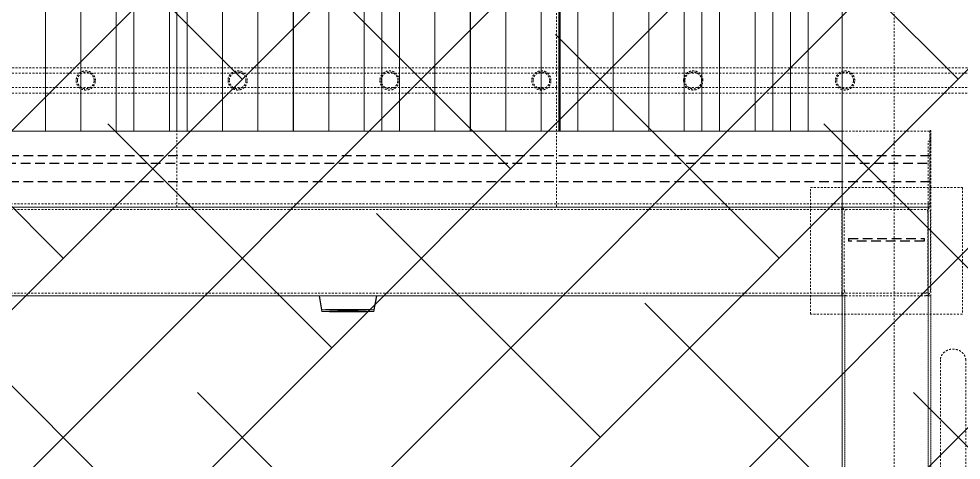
# Model space of a CAD drawing. Header units: millimetres. Extents: x 50357 to 985146, y 723188 to 1803594.
# Drawn here: x 876638 to 880360, y 822276 to 824018 of the extents above; entities that cross this region are included whole.
import ezdxf

# ---------------------------------------------------------------- set-up
doc = ezdxf.new("R2010")
doc.units = ezdxf.units.MM
doc.header["$LTSCALE"] = 3
doc.header["$MEASUREMENT"] = 0
for name, pattern in [('DASHED', [19.05, 12.7, -6.35]), ('HIDDEN', [0.375, 0.25, -0.125]), ('Member Hidden', [4.5, 2.5, -2])]:
    doc.linetypes.add(name, pattern=pattern)
for name, color, linetype, lineweight, true_color in [('A-GENM', 7, 'Continuous', 13, 0x6e6e6e), ('ADS280_B', 7, 'Member Hidden', 13, 0x6e6e6e), ('ADS280_BOther', 7, 'Continuous', 13, 0x6e6e6e), ('ADS280_BSteel', 7, 'Continuous', 13, 0x6e6e6e), ('ADS280_CSteel', 7, 'Continuous', 13, 0x6e6e6e), ('ADS280_CU', 7, 'HIDDEN', 13, 0x6e6e6e), ('ADS280_H', 7, 'Member Hidden', 13, 0x6e6e6e), ('E-ELEC-EQPM', 7, 'Continuous', 13, 0x6e6e6e)]:
    doc.layers.add(name, color=color, linetype=linetype, lineweight=lineweight, true_color=true_color)
doc.layers.add('Hatch (CARR)', color=8, linetype='Continuous', lineweight=35)

# ---------------------------------------------------------------- blocks, each defined once
blk = doc.blocks.new('Aluminum Louvers_Roof - Aluminum Louvers_Roof-4025254-SEC A')
at = {"layer": 'A-GENM'}
for p, q in [((101143.5, 26452.7), (101143.5, 26776.8)), ((101283.5, 26515.4), (101283.5, 26775.4)), ((101423.5, 26578), (101423.5, 26774)), ((101563.5, 26640.4), (101563.5, 26772.7)), ((101703.2, 26701.5), (101703.2, 26771.3)), ((101703.5, 26701.6), (101703.5, 26771.3)), ((101843.2, 26762.8), (101843.2, 26769.9)), ((104506.6, 26743.8), (104506.6, 24930)), ((104576.4, 24930), (104576.4, 26743.1)), ((104576.6, 24930), (104576.6, 26743.1)), ((104646.4, 26742.4), (104646.4, 24930)), ((104716.2, 24930), (104716.2, 26741.8)), ((104716.4, 24930), (104716.4, 26741.7)), ((104296.6, 24930), (104296.6, 26696.6)), ((104296.8, 24930), (104296.8, 26696.6)), ((104366.6, 26723.2), (104366.6, 24930)), ((104226.8, 26668.9), (104226.8, 24930)), ((104086.8, 26613.3), (104086.8, 24930)), ((103946.8, 26557.3), (103946.8, 24930)), ((103736.8, 24930), (103736.8, 26473.7)), ((103806.8, 26501.5), (103806.8, 24930)), ((102222.9, 24930), (102222.9, 25837.4)), ((102192.8, 25824.4), (102192.8, 24930)), ((102052.9, 25763.7), (102052.9, 24930)), ((101983.2, 24930), (101983.2, 25733.3)), ((101843.2, 24930), (101843.2, 25671.5)), ((101703.2, 24930), (101703.2, 25609.6)), ((101703.5, 24930), (101703.5, 25609.7)), ((101563.5, 24930), (101563.5, 25547.3)), ((101423.5, 24930), (101423.5, 25484.1)), ((101283.5, 24930), (101283.5, 25420.8)), ((101143.5, 24930), (101143.5, 25356.6))]:
    blk.add_line(p, q, dxfattribs=at)
blk = doc.blocks.new('Aluminum Louvers_RF Door - Aluminum Louvers_RF Door-4112728-SEC A')
at = {"layer": 'A-GENM'}
for p, q in [((103731.4, 24930), (103731.4, 26471.5)), ((103734.4, 24930), (103734.4, 26472.7)), ((103734.5, 24930), (103734.5, 26472.7)), ((103661.8, 24930), (103661.8, 26443.7)), ((103521.8, 24930), (103521.8, 26385.7)), ((103381.8, 24930), (103381.8, 26327.8)), ((103382, 24930), (103382, 26327.9)), ((103242, 24930), (103242, 26270.1)), ((103102.1, 24930), (103102.1, 26211.8)), ((103032.1, 26182.3), (103032.1, 24930)), ((102962.5, 24930), (102962.5, 26152.9)), ((102822.5, 24930), (102822.5, 26093.9)), ((102682.5, 24930), (102682.5, 26034.8)), ((102682.7, 24930), (102682.7, 26034.9)), ((102542.7, 24930), (102542.7, 25975.9)), ((102402.7, 24930), (102402.7, 25915.4)), ((102262.7, 24930), (102262.7, 25854.7))]:
    blk.add_line(p, q, dxfattribs=at)
blk = doc.blocks.new('SIGN PANEL - SIGN PANEL-4495762-SEC A')
at = {"layer": 'ADS280_B', "linetype": 'Continuous'}
blk.add_line((104851, 26735), (104851, 21868.7), dxfattribs=at)
blk = doc.blocks.new('Single Downlight - Single Downlight-4739568-SEC A')
at = {"layer": 'E-ELEC-EQPM'}
for p, q in [((102785.4, 24280), (102795.8, 24224.4)), ((103011.3, 24280), (103000.8, 24224.4))]:
    blk.add_line(p, q, dxfattribs=at)
for major_axis, start_param, end_param in [((102.5, 0), 0, 3.141593), ((-102.5, 0), 0.00188, 3.139713), ((82.5, 0), 0, 3.141593), ((82.5, 0), 3.141593, 6.283185)]:
    blk.add_ellipse((102898.3, 24224.4), major_axis=major_axis, ratio=0.009998, start_param=start_param, end_param=end_param, dxfattribs=at)
blk = doc.blocks.new('Single Downlight - Single Downlight-V56-SEC A')
at = {"layer": 'E-ELEC-EQPM'}
for p, q in [((102784.1, 24280), (102795.8, 24217.6)), ((103000.8, 24217.6), (103012.5, 24280))]:
    blk.add_line(p, q, dxfattribs=at)
for major_axis, start_param, end_param in [((102.5, 0), 0, 3.141593), ((-102.5, 0), 0.001873, 3.13972), ((82.5, 0), 0, 3.141593), ((-82.5, 0), 0, 3.141593)]:
    blk.add_ellipse((102898.3, 24217.6), major_axis=major_axis, ratio=0.009998, start_param=start_param, end_param=end_param, dxfattribs=at)
blk = doc.blocks.new('Square Hollow Sections-Column - SHS350x350x10-V90-SEC A')
at = {"layer": 'ADS280_CU'}
for p, q in [((104861, 20700), (104861, 24280)), ((105191, 24280), (105191, 20700))]:
    blk.add_line(p, q, dxfattribs=at)
blk = doc.blocks.new('Square Hollow Sections - SHS 350x350x10-4860101-SEC A')
at = {"layer": 'ADS280_B'}
for p, q in [((100756, 24620), (104851, 24620)), ((100756, 24290), (104851, 24290))]:
    blk.add_line(p, q, dxfattribs=at)
at = {"layer": 'ADS280_H'}
for p, q in [((104851.1, 24620), (105191, 24620)), ((104851.1, 24290), (105191, 24290))]:
    blk.add_line(p, q, dxfattribs=at)
blk = doc.blocks.new('Square Hollow Sections - SHS 350x350x10-4859705-SEC A')
at = {"layer": 'ADS280_H'}
for p, q in [((104849.5, 24610), (104849.5, 24300)), ((104859.5, 24300), (104859.5, 24610)), ((105189.5, 24610), (105189.5, 24300)), ((105199.5, 24300), (105199.5, 24610))]:
    blk.add_line(p, q, dxfattribs=at)
for centre, radius, start, end in [((104869.5, 24610), 20, 159.2274, 180), ((104869.5, 24610), 20, 91.0919, 158.4826), ((104869.5, 24610), 10, 92.1839, 180), ((105179.5, 24610), 20, 360, 88.9081), ((105179.5, 24610), 10, 0, 87.8161), ((104869.5, 24300), 20, 180, 200.7726), ((104869.5, 24300), 20, 201.5174, 268.9081), ((104869.5, 24300), 10, 180, 267.8161), ((105179.5, 24300), 20, 271.0919, 0), ((105179.5, 24300), 10, 272.1839, 0)]:
    blk.add_arc(centre, radius, start, end, dxfattribs=at)
blk = doc.blocks.new('Square Hollow Sections - SHS 350x350x10-4736287-SEC A')
at = {"layer": 'ADS280_H'}
for p, q in [((104849.5, 24630), (104849.5, 24610.4)), ((104849.5, 24299.6), (104849.5, 24280))]:
    blk.add_line(p, q, dxfattribs=at)
blk = doc.blocks.new('Square Hollow Sections - SHS 350x350x10-3339894-SEC A')
at = {"layer": 'ADS280_H'}
for p, q in [((104850.9, 24630), (104850.9, 24617.1)), ((104850.9, 24616.9), (104850.9, 24610)), ((104850.9, 24610), (104850.9, 24300)), ((104850.9, 24300), (104850.9, 24293.1)), ((104850.9, 24292.9), (104850.9, 24280))]:
    blk.add_line(p, q, dxfattribs=at)
blk = doc.blocks.new('Circular Hollow Sections - CHS Ø 100x3 THK-3873143-SEC A')
at = {"layer": 'ADS280_H'}
for p, q in [((105239, 24026.4), (105239, 20953.6)), ((105339, 22590), (105339, 24026.4)), ((105339, 22581.2), (105339, 22589.7)), ((105339, 20953.6), (105339, 22580.8))]:
    blk.add_line(p, q, dxfattribs=at)
for centre, major_axis, start_param, end_param in [((105289, 24026.4), (50, 0), 0, 3.141593), ((105289, 20953.6), (50, 0), 1.29856, 1.843032), ((105289, 20953.6), (50, 0), 1.85994, 3.141593), ((105289, 20953.6), (-47, 0), 3.141593, 6.283185), ((105289, 20953.6), (50, 0), 1.84844, 1.850364), ((105289, 20953.6), (50, 0), 1.289626, 1.293153), ((105289, 20953.6), (-50, 0), 3.141593, 4.421593), ((105289, 20953.6), (50, 0), 3.141593, 6.283185), ((105289, 20953.6), (47, 0), 3.141593, 6.283185)]:
    blk.add_ellipse(centre, major_axis=major_axis, ratio=0.852882, start_param=start_param, end_param=end_param, dxfattribs=at)
blk = doc.blocks.new('C-Channels - C100x50-4110586-SEC A')
at = {"layer": 'ADS280_H'}
for p, q in [((100788.7, 25180), (106262.9, 25180)), ((106262.9, 25158.5), (100743, 25158.5)), ((106262.9, 25101.5), (100621.8, 25101.5)), ((106262.9, 25080), (100576.1, 25080))]:
    blk.add_line(p, q, dxfattribs=at)
blk = doc.blocks.new('Circular Hollow Sections - CHS Ø 76_1x5 THK-V93-SEC A')
at = {"layer": 'ADS280_B', "linetype": 'Continuous'}
for p, q in [((100062.6, 7738), (100062.5, 7738)), ((100062.5, 7661.9), (100062.6, 7661.9))]:
    blk.add_line(p, q, dxfattribs=at)
at = {"layer": 'ADS280_H'}
for p, q in [((100062.6, 7738), (100062.5, 7738)), ((100062.5, 7661.9), (100062.6, 7661.9))]:
    blk.add_line(p, q, dxfattribs=at)
for radius, start, end in [(38, 0, 180), (33, 0, 180), (38, 180, 0), (33, 180, 0)]:
    blk.add_arc((100062.6, 7700), radius, start, end, dxfattribs=at)
blk = doc.blocks.new('Circular Hollow Sections - CHS Ø 76_1x5 THK-V119-SEC A')
at = {"layer": 'ADS280_B', "linetype": 'Continuous'}
for p, q in [((101862.6, 19638.1), (101862.5, 19638.1)), ((101862.5, 19562), (101862.6, 19562))]:
    blk.add_line(p, q, dxfattribs=at)
at = {"layer": 'ADS280_H'}
for p, q in [((101862.6, 19638.1), (101862.5, 19638.1)), ((101862.5, 19562), (101862.6, 19562))]:
    blk.add_line(p, q, dxfattribs=at)
for radius, start, end in [(38, 0, 180), (33, 0, 180), (38, 180, 0), (33, 180, 0)]:
    blk.add_arc((101862.6, 19600), radius, start, end, dxfattribs=at)
blk = doc.blocks.new('Circular Hollow Sections - CHS Ø 76_1x5 THK-V125-SEC A')
at = {"layer": 'ADS280_H'}
for p, q in [((103062.6, 25168.1), (103062.5, 25168.1)), ((103062.5, 25092), (103062.6, 25092))]:
    blk.add_line(p, q, dxfattribs=at)
for radius, start, end in [(38, 0, 180), (38, 180, 0), (33, 162.4906, 180), (33, 180, 200.3037), (33, 0, 161.8184), (33, 201.0832, 0)]:
    blk.add_arc((103062.6, 25130), radius, start, end, dxfattribs=at)
blk = doc.blocks.new('Circular Hollow Sections - CHS Ø 76_1x5 THK-4463092-SEC A')
at = {"layer": 'ADS280_H'}
for p, q in [((104262.6, 25168.1), (104262.5, 25168.1)), ((104262.5, 25092), (104262.6, 25092))]:
    blk.add_line(p, q, dxfattribs=at)
for radius, start, end in [(38, 23.6073, 166.013), (38, 166.5969, 180), (38, 180, 195.5421), (33, 0, 180), (33, 180, 0), (38, 334.5919, 0), (38, 22.4952, 23.0234), (38, 0, 21.9113), (38, 196.2192, 334.2857)]:
    blk.add_arc((104262.6, 25130), radius, start, end, dxfattribs=at)
blk = doc.blocks.new('Circular Hollow Sections - CHS Ø 76_1x5 THK-V94-SEC A')
at = {"layer": 'ADS280_H'}
for p, q in [((100662.6, 7738), (100662.5, 7738)), ((100662.5, 7661.9), (100662.6, 7661.9))]:
    blk.add_line(p, q, dxfattribs=at)
for radius, start, end in [(38, 0, 180), (33, 0, 180), (38, 180, 0), (33, 180, 0)]:
    blk.add_arc((100662.6, 7700), radius, start, end, dxfattribs=at)
blk = doc.blocks.new('Steel Plate - 32mm-4469667-SEC A')
at = {"layer": 'ADS280_H'}
for p, q in [((104726, 24207.2), (104726, 24707.2)), ((104726, 24707.2), (105326, 24707.2)), ((105326, 24707.2), (105326, 24207.2)), ((105326, 24207.2), (104726, 24207.2))]:
    blk.add_line(p, q, dxfattribs=at)
blk = doc.blocks.new('L-Angles - L300x150x6-4958760-SEC A')
at = {"layer": 'ADS280_B', "linetype": 'Continuous'}
for p, q in [((100756, 24930), (104851, 24930)), ((104851, 24630), (100756, 24630))]:
    blk.add_line(p, q, dxfattribs=at)
at = {"layer": 'ADS280_B'}
blk.add_line((100756, 24643), (104851, 24643), dxfattribs=at)
at = {"layer": 'ADS280_H'}
for p, q in [((104851.1, 24930), (105197.5, 24930)), ((105197.5, 24930), (105197.5, 24630)), ((104851.1, 24643), (105197.5, 24643)), ((105197.5, 24630), (104851.1, 24630))]:
    blk.add_line(p, q, dxfattribs=at)

msp = doc.modelspace()

# ---------------------------------------------------------------- hatches: boundary and pattern name
at = {"layer": 'Hatch (CARR)'}
h = msp.add_hatch(dxfattribs=at)
h.set_pattern_fill('ANSI38', color=256, scale=4000)
edge = h.paths.add_edge_path()
edge.add_arc((901797.5377, 767882.7787), 65692.9869, 89.447631451, 111.454694143)
edge.add_line((877769.3162, 829023.7069), (843903.652, 829356.155))
edge.add_line((843903.652, 829356.155), (843838.7661, 822738.7897))
edge.add_line((843838.7661, 822738.7897), (855789.2784, 822621.4755))
edge.add_line((855789.2784, 822621.4755), (861630.5158, 818523.1211))
edge.add_line((861630.5158, 818523.1211), (861630.4904, 817844.936))
edge.add_line((861630.4904, 817844.936), (860370.6117, 817844.936))
edge.add_line((860370.6117, 817844.936), (856170.6117, 815594.936))
edge.add_line((856170.6117, 815594.936), (854950.6117, 815594.936))
edge.add_line((854950.6117, 815594.936), (854390.6117, 815294.936))
edge.add_line((854390.6117, 815294.936), (844469.3201, 815294.936))
edge.add_line((844469.3201, 815294.936), (844469.3201, 810194.936))
edge.add_line((844469.3201, 810194.936), (868430.8636, 810194.936))
edge.add_line((868430.8636, 810194.936), (868430.8636, 812102.6672))
edge.add_line((868430.8636, 812102.6672), (875730.6511, 815683.6405))
edge.add_line((875730.6511, 815683.6405), (902430.851, 815683.6405))
edge.add_line((902430.851, 815683.6405), (902430.851, 833572.7128))

# ---------------------------------------------------------------- linework, layer by layer
at = {"layer": 'ADS280_BSteel'}
for p, q in [((879890.4552, 823274.936), (875795.4552, 823274.936)), ((875795.4552, 822924.936), (879890.4552, 822924.936))]:
    msp.add_line(p, q, dxfattribs=at)
at = {"layer": 'ADS280_CU', "linetype": 'Member Hidden'}
for p, q in [((878762.2897, 825444.936), (878762.2897, 823274.936)), ((877262.2897, 823274.936), (877262.2897, 823574.8886)), ((880237.4552, 823274.936), (880237.4552, 823577.8889)), ((880237.4552, 823577.8889), (880237.4552, 823505.534)), ((880240.4552, 823577.8889), (880237.4552, 823577.8889)), ((880240.4552, 823505.534), (880240.4552, 823577.8889)), ((880240.4552, 823577.8889), (880240.4552, 822924.936)), ((880230.4552, 823534.936), (880240.4552, 823534.936)), ((880230.4552, 822939.7667), (880230.4552, 823534.936)), ((880240.4552, 823274.936), (880230.4552, 823274.936)), ((880230.4552, 822934.9408), (880230.4552, 822939.7077)), ((880230.4552, 822924.936), (880230.4552, 822934.8854)), ((880230.4552, 822924.936), (880240.4552, 822924.936))]:
    msp.add_line(p, q, dxfattribs=at)
at = {"layer": 'ADS280_CU'}
msp.add_line((880240.4552, 819344.936), (880240.4552, 822924.936), dxfattribs=at)
at = {"layer": 'ADS280_H'}
for p, q in [((880095.4552, 819344.936), (880095.4552, 825379.9928)), ((880230.4552, 823274.936), (879890.5049, 823274.936)), ((880230.4552, 823274.936), (880230.4552, 822924.936)), ((879890.5049, 822924.936), (880230.4552, 822924.936))]:
    msp.add_line(p, q, dxfattribs=at)
at = {"layer": 'ADS280_H', "linetype": 'DASHED', "lineweight": 25}
for p, q in [((880237.4552, 823477.884), (875673.4552, 823477.884)), ((875673.4552, 823447.884), (880237.4552, 823447.884)), ((880237.4552, 823374.936), (875673.4552, 823374.936)), ((879914.8709, 823150.5284), (879914.8709, 823140.5284)), ((879914.8709, 823150.5284), (880214.8709, 823150.5284)), ((880214.8709, 823140.5284), (879914.8709, 823140.5284)), ((880214.8709, 823150.5284), (880214.8709, 823140.5284))]:
    msp.add_line(p, q, dxfattribs=at)

# ---------------------------------------------------------------- block references
at = {"layer": 'A-GENM'}
for name in ['Aluminum Louvers_Roof - Aluminum Louvers_Roof-4025254-SEC A', 'Aluminum Louvers_RF Door - Aluminum Louvers_RF Door-4112728-SEC A']:
    msp.add_blockref(name, (775039.4296, 798644.936), dxfattribs=at)
at = {"layer": 'ADS280_BOther'}
msp.add_blockref('SIGN PANEL - SIGN PANEL-4495762-SEC A', (775039.4296, 798644.936), dxfattribs=at)
at = {"layer": 'ADS280_BSteel', "linetype": 'Member Hidden'}
for name, p in [('C-Channels - C100x50-4110586-SEC A', (775039.4296, 798644.936)), ('Circular Hollow Sections - CHS Ø 76_1x5 THK-V93-SEC A', (776839.4296, 816074.936)), ('Circular Hollow Sections - CHS Ø 76_1x5 THK-V119-SEC A', (775639.4296, 804174.936)), ('Circular Hollow Sections - CHS Ø 76_1x5 THK-V125-SEC A', (775039.4296, 798644.936)), ('Circular Hollow Sections - CHS Ø 76_1x5 THK-V119-SEC A', (776839.4296, 804174.936)), ('Circular Hollow Sections - CHS Ø 76_1x5 THK-4463092-SEC A', (775039.4296, 798644.936)), ('Circular Hollow Sections - CHS Ø 76_1x5 THK-V94-SEC A', (779239.4296, 816074.936)), ('L-Angles - L300x150x6-4958760-SEC A', (775039.4296, 798644.936)), ('Steel Plate - 32mm-4469667-SEC A', (775039.4296, 798644.936)), ('Square Hollow Sections - SHS 350x350x10-4736287-SEC A', (775039.4296, 798644.936)), ('Square Hollow Sections - SHS 350x350x10-3339894-SEC A', (775039.4296, 798644.936)), ('Square Hollow Sections - SHS 350x350x10-4859705-SEC A', (775039.4296, 798644.936)), ('Square Hollow Sections - SHS 350x350x10-4860101-SEC A', (775039.4296, 798644.936)), ('Circular Hollow Sections - CHS Ø 100x3 THK-3873143-SEC A', (775039.4296, 798644.936))]:
    msp.add_blockref(name, p, dxfattribs=at)
at = {"layer": 'ADS280_CSteel', "linetype": 'HIDDEN'}
msp.add_blockref('Square Hollow Sections-Column - SHS350x350x10-V90-SEC A', (775039.4296, 798644.936), dxfattribs=at)
at = {"layer": 'E-ELEC-EQPM'}
for name in ['Single Downlight - Single Downlight-V56-SEC A', 'Single Downlight - Single Downlight-4739568-SEC A']:
    msp.add_blockref(name, (775039.4296, 798644.936), dxfattribs=at)

doc.saveas('drawing.dxf')
